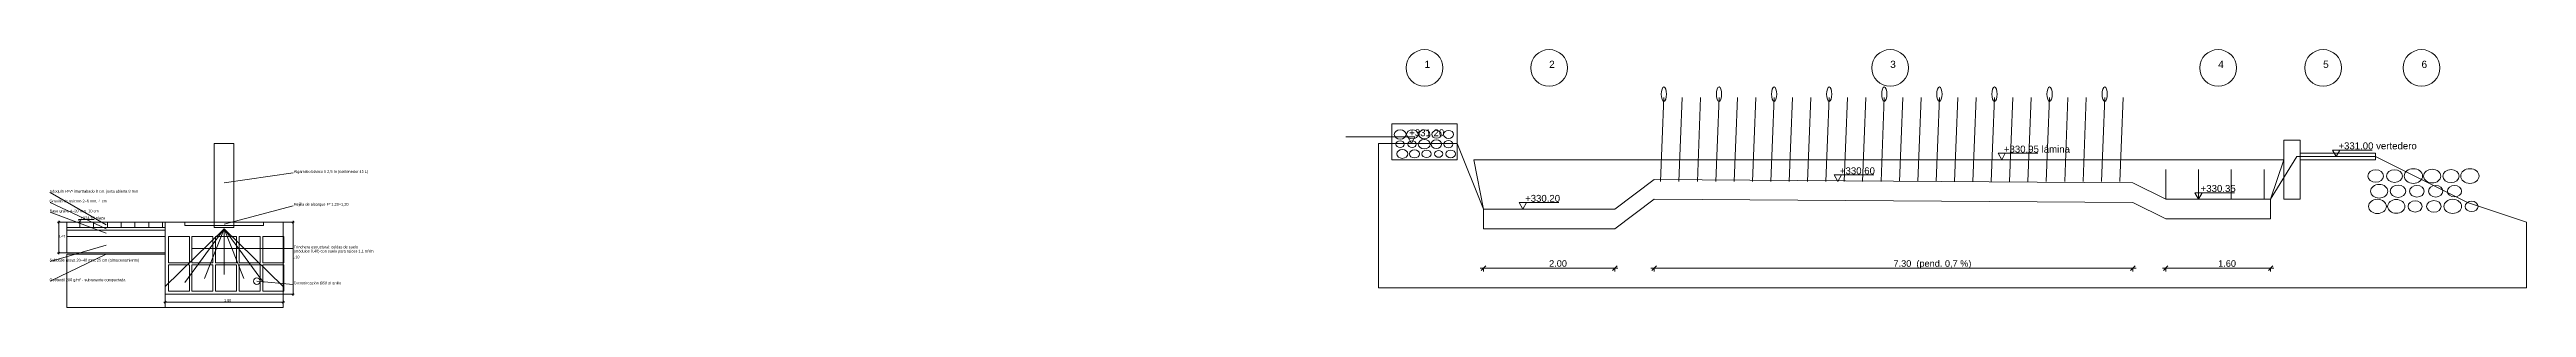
# Model space of a CAD drawing. Header units: metres. Extents: x -1097 to 1588, y -673 to 884.
# Drawn here: x 1359.74 to 1397.5, y -61.3 to -57.37 of the extents above; entities that cross this region are included whole.
import ezdxf

# ---------------------------------------------------------------- set-up
doc = ezdxf.new("R2010")
doc.units = ezdxf.units.M
doc.layers.add('DETALLES', color=7, linetype='Continuous', lineweight=0, plot=False)
doc.styles.add('ARIAL', font='arial.ttf')

msp = doc.modelspace()

# ---------------------------------------------------------------- linework, layer by layer
at = {"layer": 'DETALLES'}
for points in [[(1384.3, -59.38), (1384.35, -58.1)], [(1384.58, -59.38), (1384.63, -58.1)], [(1384.86, -59.38), (1384.91, -58.1)], [(1385.14, -59.38), (1385.19, -58.1)], [(1385.42, -59.38), (1385.47, -58.1)], [(1385.7, -59.38), (1385.75, -58.1)], [(1385.98, -59.38), (1386.03, -58.1)], [(1386.26, -59.38), (1386.31, -58.1)], [(1386.54, -59.38), (1386.59, -58.1)], [(1386.82, -59.38), (1386.87, -58.1)], [(1387.1, -59.38), (1387.15, -58.1)], [(1387.38, -59.38), (1387.43, -58.1)], [(1387.66, -59.38), (1387.71, -58.1)], [(1387.94, -59.38), (1387.99, -58.1)], [(1388.22, -59.38), (1388.27, -58.1)], [(1388.5, -59.38), (1388.55, -58.1)], [(1388.78, -59.38), (1388.83, -58.1)], [(1389.06, -59.38), (1389.11, -58.1)], [(1389.34, -59.38), (1389.39, -58.1)], [(1389.62, -59.38), (1389.67, -58.1)], [(1389.9, -59.38), (1389.95, -58.1)], [(1390.18, -59.38), (1390.23, -58.1)], [(1390.46, -59.38), (1390.51, -58.1)], [(1390.74, -59.38), (1390.79, -58.1)], [(1391.02, -59.38), (1391.07, -58.1)], [(1391.3, -59.38), (1391.35, -58.1)], [(1379.5, -58.7), (1380.25, -58.7)], [(1380.5, -58.701), (1379.95, -58.701)], [(1394.6, -58.901), (1395.15, -58.901)], [(1362.4, -59.4), (1363.45, -59.25)], [(1381.45, -59.05), (1393.8, -59.05)], [(1387, -59.281), (1387.55, -59.281)], [(1389.5, -58.951), (1390.05, -58.951)], [(1392, -59.65), (1392, -59.2)], [(1392.5, -59.65), (1392.5, -59.2)], [(1393, -59.65), (1393, -59.2)], [(1393.5, -59.65), (1393.5, -59.2)], [(1360.6, -60.04), (1359.75, -59.55)], [(1392.5, -59.551), (1393.05, -59.551)], [(1360.6, -60.1), (1359.75, -59.7)], [(1360.6, -60.17), (1359.75, -59.85)], [(1360, -60), (1359.86, -60)], [(1359.866, -60.014), (1359.894, -59.986)], [(1359.88, -60.49), (1359.88, -59.98)], [(1360.2, -59.96), (1360.42, -59.96)], [(1360.2, -60), (1360.2, -60.08)], [(1360.41, -60), (1360.41, -60.08)], [(1360.62, -60), (1360.62, -60.08)], [(1360.83, -60), (1360.83, -60.08)], [(1361.04, -60), (1361.04, -60.08)], [(1361.25, -60), (1361.25, -60.08)], [(1361.46, -60), (1361.46, -60.08)], [(1362.4, -60.03), (1363.45, -59.75)], [(1363.3, -60), (1363.47, -60)], [(1363.436, -60.014), (1363.464, -59.986)], [(1363.45, -61.12), (1363.45, -59.98)], [(1382.2, -59.701), (1382.75, -59.701)], [(1360.6, -60.35), (1359.75, -60.6)], [(1362.4, -60.1), (1361.5, -60.98)], [(1362.4, -60.1), (1361.8, -60.92)], [(1361.9, -60.4), (1363.45, -60.4)], [(1362.4, -60.1), (1362.1, -60.86)], [(1362.4, -60.1), (1362.4, -60.8)], [(1362.4, -60.1), (1362.7, -60.86)], [(1362.4, -60.1), (1363, -60.92)], [(1362.4, -60.1), (1363.3, -60.98)], [(1360.6, -60.49), (1359.75, -60.9)], [(1360, -60.47), (1359.86, -60.47)], [(1359.866, -60.484), (1359.894, -60.456)], [(1360, -60.49), (1361.5, -60.49)], [(1381.55, -60.7), (1383.65, -60.7)], [(1381.565, -60.735), (1381.635, -60.665)], [(1381.6, -60.7), (1381.6, -60.75)], [(1383.565, -60.735), (1383.635, -60.665)], [(1383.6, -60.7), (1383.6, -60.75)], [(1384.15, -60.7), (1391.55, -60.7)], [(1384.165, -60.735), (1384.235, -60.665)], [(1384.2, -60.7), (1384.2, -60.75)], [(1391.465, -60.735), (1391.535, -60.665)], [(1391.5, -60.7), (1391.5, -60.75)], [(1391.95, -60.7), (1393.65, -60.7)], [(1391.965, -60.735), (1392.035, -60.665)], [(1392, -60.7), (1392, -60.75)], [(1393.565, -60.735), (1393.635, -60.665)], [(1393.6, -60.7), (1393.6, -60.75)], [(1361.5, -61.1), (1361.5, -61.24)], [(1362.9, -60.9), (1363.45, -60.95)], [(1363.3, -61.1), (1363.3, -61.24)], [(1363.3, -61.1), (1363.47, -61.1)], [(1363.436, -61.114), (1363.464, -61.086)], [(1361.48, -61.22), (1363.32, -61.22)], [(1361.486, -61.234), (1361.514, -61.206)], [(1363.286, -61.234), (1363.314, -61.206)]]:
    msp.add_lwpolyline(points, dxfattribs=at)
for points in [[(1380.2, -59.05), (1381.2, -59.05), (1381.2, -58.5), (1380.2, -58.5)], [(1362.25, -60.08), (1362.55, -60.08), (1362.55, -58.8), (1362.25, -58.8)], [(1380, -58.8), (1381.2, -58.8), (1381.6, -59.8), (1383.6, -59.8), (1384.2, -59.35), (1391.5, -59.4), (1392, -59.65), (1393.6, -59.65), (1394, -59), (1395.2, -59), (1396.6, -59.7), (1397.5, -60), (1397.5, -61), (1380, -61)], [(1380.445, -58.701), (1380.555, -58.701), (1380.5, -58.8)], [(1393.8, -59.65), (1394.05, -59.65), (1394.05, -58.75), (1393.8, -58.75)], [(1394.545, -58.901), (1394.655, -58.901), (1394.6, -59)], [(1381.45, -59.05), (1381.6, -59.8), (1383.6, -59.8), (1384.2, -59.35), (1391.5, -59.4), (1392, -59.65), (1393.6, -59.65), (1393.8, -59.05)], [(1386.945, -59.281), (1387.055, -59.281), (1387, -59.38)], [(1389.445, -58.951), (1389.555, -58.951), (1389.5, -59.05)], [(1394.05, -59.05), (1395.2, -59.05), (1395.2, -58.95), (1394.05, -58.95)], [(1381.6, -59.8), (1383.6, -59.8), (1384.2, -59.35), (1391.5, -59.4), (1392, -59.65), (1393.6, -59.65), (1393.6, -59.95), (1392, -59.95), (1391.5, -59.7), (1384.2, -59.65), (1383.6, -60.1), (1381.6, -60.1)], [(1392.445, -59.551), (1392.555, -59.551), (1392.5, -59.65)], [(1360, -60.08), (1361.5, -60.08), (1361.5, -60), (1360, -60)], [(1360.178, -59.96), (1360.222, -59.96), (1360.2, -60)], [(1361.5, -61.1), (1363.3, -61.1), (1363.3, -60), (1361.5, -60)], [(1361.8, -60), (1363, -60), (1363, -60.05), (1361.8, -60.05)], [(1382.145, -59.701), (1382.255, -59.701), (1382.2, -59.8)], [(1360, -60.12), (1361.5, -60.12), (1361.5, -60.08), (1360, -60.08)], [(1360, -60.22), (1361.5, -60.22), (1361.5, -60.12), (1360, -60.12)], [(1360, -60.47), (1361.5, -60.47), (1361.5, -60.22), (1360, -60.22)], [(1361.55, -60.62), (1361.87, -60.62), (1361.87, -60.22), (1361.55, -60.22)], [(1361.91, -60.62), (1362.23, -60.62), (1362.23, -60.22), (1361.91, -60.22)], [(1362.27, -60.62), (1362.59, -60.62), (1362.59, -60.22), (1362.27, -60.22)], [(1362.63, -60.62), (1362.95, -60.62), (1362.95, -60.22), (1362.63, -60.22)], [(1362.99, -60.62), (1363.31, -60.62), (1363.31, -60.22), (1362.99, -60.22)], [(1360, -61.3), (1361.5, -61.3), (1361.5, -60.49), (1360, -60.49)], [(1361.55, -61.05), (1361.87, -61.05), (1361.87, -60.65), (1361.55, -60.65)], [(1361.91, -61.05), (1362.23, -61.05), (1362.23, -60.65), (1361.91, -60.65)], [(1362.27, -61.05), (1362.59, -61.05), (1362.59, -60.65), (1362.27, -60.65)], [(1362.63, -61.05), (1362.95, -61.05), (1362.95, -60.65), (1362.63, -60.65)], [(1362.99, -61.05), (1363.31, -61.05), (1363.31, -60.65), (1362.99, -60.65)], [(1361.5, -61.3), (1363.3, -61.3), (1363.3, -61.1), (1361.5, -61.1)]]:
    msp.add_lwpolyline(points, close=True, dxfattribs=at)
for centre, radius in [((1380.7, -57.65), 0.28), ((1382.6, -57.65), 0.28), ((1387.8, -57.65), 0.28), ((1392.8, -57.65), 0.28), ((1394.4, -57.65), 0.28), ((1395.9, -57.65), 0.28), ((1362.9, -60.9), 0.05)]:
    msp.add_circle(centre, radius, dxfattribs=at)
for centre, major_axis, ratio in [((1384.35, -58.05), (0, 0.11), 0.363636), ((1385.19, -58.05), (0, 0.11), 0.363636), ((1386.03, -58.05), (0, 0.11), 0.363636), ((1386.87, -58.05), (0, 0.11), 0.363636), ((1387.71, -58.05), (0, 0.11), 0.363636), ((1388.55, -58.05), (0, 0.11), 0.363636), ((1389.39, -58.05), (0, 0.11), 0.363636), ((1390.23, -58.05), (0, 0.11), 0.363636), ((1391.07, -58.05), (0, 0.11), 0.363636), ((1380.329, -58.663), (0.0893, 0), 0.8), ((1380.327, -58.812), (0.0642, 0), 0.8), ((1380.362, -58.96), (0.0848, 0), 0.8), ((1380.514, -58.663), (0.0872, 0), 0.8), ((1380.511, -58.812), (0.0643, 0), 0.8), ((1380.547, -58.96), (0.0769, 0), 0.8), ((1380.696, -58.812), (0.09, 0), 0.8), ((1380.698, -58.663), (0.0858, 0), 0.8), ((1380.731, -58.96), (0.0707, 0), 0.8), ((1380.88, -58.812), (0.0806, 0), 0.8), ((1380.883, -58.663), (0.0736, 0), 0.8), ((1380.916, -58.96), (0.0645, 0), 0.8), ((1381.067, -58.663), (0.0763, 0), 0.8), ((1381.065, -58.812), (0.0693, 0), 0.8), ((1381.1, -58.96), (0.0734, 0), 0.8), ((1395.202, -59.298), (0.119, 0), 0.8), ((1395.489, -59.298), (0.121, 0), 0.8), ((1395.776, -59.298), (0.14, 0), 0.8), ((1396.063, -59.298), (0.131, 0), 0.8), ((1396.35, -59.298), (0.124, 0), 0.8), ((1396.637, -59.298), (0.14, 0), 0.8), ((1395.228, -59.76), (0.136, 0), 0.8), ((1395.255, -59.529), (0.131, 0), 0.8), ((1395.515, -59.76), (0.131, 0), 0.8), ((1395.542, -59.529), (0.118, 0), 0.8), ((1395.829, -59.529), (0.111, 0), 0.8), ((1396.116, -59.529), (0.11, 0), 0.8), ((1396.376, -59.76), (0.135, 0), 0.8), ((1396.403, -59.529), (0.109, 0), 0.8), ((1395.802, -59.76), (0.107, 0), 0.8), ((1396.089, -59.76), (0.111, 0), 0.8), ((1396.663, -59.76), (0.0982, 0), 0.8)]:
    msp.add_ellipse(centre, major_axis=major_axis, ratio=ratio, dxfattribs=at)

# ---------------------------------------------------------------- texts
at = {"layer": 'DETALLES', "style": 'ARIAL'}
for s, height, p in [('1', 0.11, (1380.7, -57.65)), ('2', 0.11, (1382.6, -57.65)), ('3', 0.11, (1387.8, -57.65)), ('4', 0.11, (1392.8, -57.65)), ('5', 0.11, (1394.4, -57.65)), ('6', 0.11, (1395.9, -57.65)), ('+331.20', 0.105, (1380.467, -58.69)), ('+330.95 lámina', 0.105, (1389.533, -58.94)), ('+331.00 vertedero', 0.105, (1394.633, -58.89)), ('Algarrobo blanco h 2,5 m (contenedor 45 L)', 0.042, (1363.462, -59.25)), ('+330.60', 0.105, (1387.033, -59.27)), ('Adoquín HºVº intertrabado 8 cm, junta abierta 8 mm', 0.042, (1359.738, -59.55)), ('Gravilla de asiento 2–6 mm, 4 cm', 0.042, (1359.738, -59.7)), ('+330.20', 0.105, (1382.233, -59.69)), ('+330.35', 0.105, (1392.533, -59.54)), ('Base grava 4–20 mm, 10 cm', 0.042, (1359.738, -59.85)), ('+334.10 plaza', 0.042, (1360.213, -59.956)), ('Rejilla de alcorque Fº 1,20×1,20', 0.042, (1363.462, -59.75)), ('0.47', 0.04, (1359.87, -60.235)), ('Trinchera estructural: celdas de suelo', 0.042, (1363.462, -60.4)), ('(módulos 0,40) con suelo para raíces 1,1 m³/m', 0.042, (1363.462, -60.463)), ('Subbase grava 20–40 mm, 25 cm (almacenamiento)', 0.042, (1359.738, -60.6)), ('1.10', 0.04, (1363.44, -60.55)), ('2.00', 0.1, (1382.6, -60.68)), ('7.30  (pend. 0,7 %)', 0.1, (1387.85, -60.68)), ('1.60', 0.1, (1392.8, -60.68)), ('Geotextil 200 g/m² · subrasante compactada', 0.042, (1359.738, -60.9)), ('1.80', 0.04, (1362.4, -61.212)), ('Dren/aireación Ø50 al anillo', 0.042, (1363.462, -60.95))]:
    msp.add_text(s, height=height, dxfattribs=at).set_placement(p)

doc.saveas('drawing.dxf')
